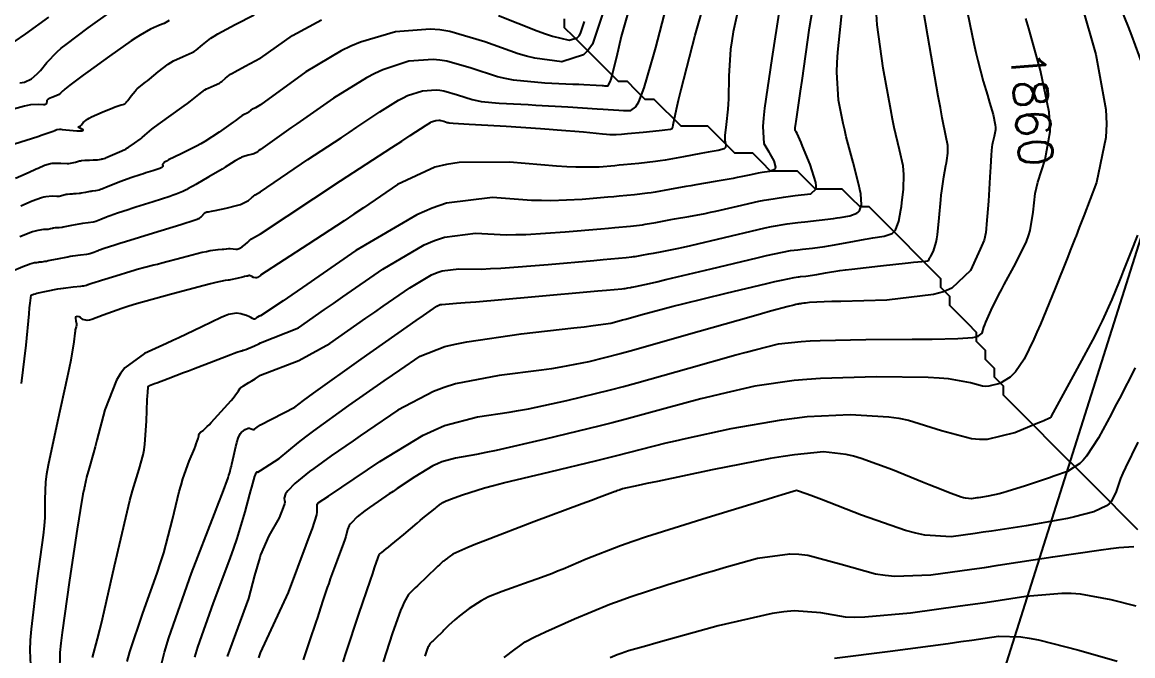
# Model space of a CAD drawing. Header units: metres. Extents: x 837475 to 838479, y 1189012 to 1191015.
# Drawn here: x 837973.4 to 838097.3, y 1189461.3 to 1189531.9 of the extents above; entities that cross this region are included whole.
import ezdxf

# ---------------------------------------------------------------- set-up
doc = ezdxf.new("R2010")
doc.units = ezdxf.units.M
doc.header["$LTSCALE"] = 0.3
for name, color, linetype in [('CORREDORVIA', 70, 'Continuous'), ('COTAS 10', 1, 'Continuous'), ('COTAS INT', 252, 'Continuous'), ('DRENAJE', 5, 'Continuous')]:
    doc.layers.add(name, color=color, linetype=linetype)
doc.styles.get("Standard").update_dxf_attribs({"font": 'simplex.shx'})

msp = doc.modelspace()

# ---------------------------------------------------------------- linework, layer by layer
at = {"layer": 'CORREDORVIA'}
msp.add_lwpolyline([(837910.67578, 1191000.96488), (838157.033, 1190996.193), (838237.174, 1190821.339), (838237.001, 1190602.875), (838240.0305, 1190437.1985), (838223.5365, 1190366.2715), (838212.196, 1190288.9195), (838227.642, 1189916.876), (838080.482, 1189451.8445), (837860.4834, 1189307.12351), (837593.19071, 1189234.39948), (837744.4868, 1189686.6093), (837750.277, 1189933.973), (837710.4905, 1190057.959), (837731.595, 1190134.414), (837885.383, 1190229.429), (837983.18356, 1190344.11971), (837817.55386, 1190502.18733), (837798.03286, 1190660.16958), (837963.57418, 1190795.98182)], close=True, dxfattribs=at)
at = {"layer": 'COTAS 10'}
for points in [[(837981.236, 1189461.084), (837981.813, 1189463.169), (837982.061, 1189464.184), (837982.347, 1189465.389), (837983.699, 1189471.318), (837985.093, 1189477.331), (837985.406, 1189478.588), (837985.687, 1189479.668), (837986.439, 1189482.096), (837986.897, 1189483.693), (837986.994, 1189484.249), (837987.077, 1189484.855), (837987.267, 1189487.453), (837987.358, 1189489.816), (837987.378, 1189490.273), (837987.397, 1189490.644), (837987.448, 1189491.27), (837987.493, 1189491.331), (837987.508, 1189491.346), (837987.524, 1189491.36), (837987.59, 1189491.4), (837987.955, 1189491.543), (837988.159, 1189491.621), (837988.407, 1189491.716), (837989.677, 1189492.199), (837991.403, 1189492.857), (837991.939, 1189493.062), (837992.501, 1189493.278), (837994.741, 1189494.139), (837996.68, 1189494.879), (837997.051, 1189495.018), (837997.35, 1189495.128), (837997.835, 1189495.288), (837997.854, 1189495.271), (837997.866, 1189495.271), (837997.892, 1189495.287), (837997.982, 1189495.323), (837998.029, 1189495.336), (837998.085, 1189495.351), (837998.369, 1189495.419), (837999.316, 1189495.825), (837999.791, 1189496.054), (838000, 1189496.156), (838004.243, 1189497.86), (838007.141, 1189499.881), (838008.122, 1189500.562), (838009.18, 1189501.296), (838013.649, 1189504.388), (838018.262, 1189507.092), (838019.413, 1189507.582), (838020.508, 1189507.96), (838024.002, 1189508.39), (838027.442, 1189508.228), (838028.503, 1189508.232), (838029.611, 1189508.258), (838034.002, 1189508.532), (838037.974, 1189508.882), (838038.817, 1189508.957), (838039.549, 1189509.022), (838041.267, 1189509.178), (838042.304, 1189509.298), (838042.607, 1189509.342), (838042.917, 1189509.389), (838044.095, 1189509.598), (838045.405, 1189509.843), (838045.798, 1189509.913), (838046.204, 1189509.985), (838047.782, 1189510.255), (838049.632, 1189510.601), (838050.209, 1189510.721), (838050.815, 1189510.852), (838053.241, 1189511.411), (838055.614, 1189511.949), (838056.187, 1189512.066), (838056.723, 1189512.169), (838058.357, 1189512.426), (838059.674, 1189512.581), (838060.011, 1189512.62), (838060.335, 1189512.657), (838061.405, 1189512.777), (838061.998, 1189513.348), (838062.022, 1189513.669), (838061.985, 1189514.06), (838061.346, 1189516.064), (838060.489, 1189518.09), (838060.315, 1189518.496), (838060.169, 1189518.835), (838059.869, 1189519.497), (838059.765, 1189519.689), (838059.742, 1189519.731), (838059.722, 1189519.768), (838059.669, 1189519.861), (838059.668, 1189520.087), (838059.681, 1189520.208), (838059.699, 1189520.355), (838059.811, 1189521.094), (838060.126, 1189523.206), (838060.273, 1189524.218), (838060.445, 1189525.415), (838061.28, 1189531.281), (838062.338, 1189537.574)], [(837973.123, 1189525.164), (837973.396, 1189525.199), (837973.65, 1189525.252), (837974.413, 1189525.594), (837975.069, 1189526.154), (837975.256, 1189526.345), (837975.446, 1189526.552), (837976.148, 1189527.426), (837977.289, 1189528.612), (837977.755, 1189529.015), (837978.286, 1189529.451), (837980.745, 1189531.295), (837983.226, 1189533.021)], [(838040.982, 1189532.914), (838040.533, 1189531.373), (838040.397, 1189530.859), (838040.256, 1189530.308), (838039.705, 1189528.005), (838039.198, 1189525.959), (838039.084, 1189525.57), (838038.983, 1189525.259), (838038.716, 1189524.776), (838038.406, 1189524.801), (838038.279, 1189524.81), (838038.133, 1189524.82), (838037.453, 1189524.862), (838036.088, 1189524.931), (838035.51, 1189524.958), (838034.844, 1189524.987), (838031.717, 1189525.122), (838028.209, 1189525.471), (838027.304, 1189525.636), (838026.428, 1189525.83), (838023.5, 1189526.777), (838020.768, 1189527.591), (838020.014, 1189527.701), (838019.262, 1189527.761), (838016.557, 1189527.56), (838013.627, 1189526.608), (838012.733, 1189526.194), (838011.804, 1189525.715), (838008.15, 1189523.443), (838004.78, 1189521.117), (838004.029, 1189520.603), (838003.358, 1189520.146), (838000, 1189517.718), (837999.804, 1189517.611), (837999.737, 1189517.553), (837999.712, 1189517.532), (837999.684, 1189517.508), (837999.558, 1189517.405), (837999.325, 1189517.286), (837999.229, 1189517.252), (837999.12, 1189517.218), (837998.612, 1189517.095), (837998.024, 1189516.919), (837997.865, 1189516.853), (837997.706, 1189516.778), (837997.147, 1189516.445), (837996.36, 1189515.937), (837996.06, 1189515.753), (837995.723, 1189515.55), (837994.205, 1189514.661), (837992.783, 1189513.841), (837992.506, 1189513.683), (837992.279, 1189513.553), (837991.884, 1189513.332), (837991.756, 1189513.269), (837991.698, 1189513.239), (837991.631, 1189513.204), (837991.309, 1189513.032), (837990.569, 1189512.732), (837990.238, 1189512.617), (837989.853, 1189512.487), (837988.01, 1189511.899), (837986.065, 1189511.291), (837985.615, 1189511.148), (837985.205, 1189511.016), (837984.043, 1189510.632), (837983.204, 1189510.334), (837982.995, 1189510.256), (837982.798, 1189510.179), (837982.172, 1189509.921), (837981.614, 1189509.714), (837981.459, 1189509.67), (837981.304, 1189509.632), (837980.742, 1189509.545), (837980.114, 1189509.469), (837979.918, 1189509.438), (837979.712, 1189509.403), (837978.887, 1189509.24), (837978.136, 1189509.086), (837977.976, 1189509.056), (837977.837, 1189509.032), (837977.508, 1189508.99), (837977.323, 1189508.985), (837977.274, 1189508.984), (837977.226, 1189508.982), (837977.06, 1189508.977), (837976.885, 1189508.958), (837976.83, 1189508.947), (837976.773, 1189508.934), (837976.546, 1189508.867), (837976.277, 1189508.809), (837976.192, 1189508.802), (837976.104, 1189508.798), (837975.752, 1189508.815), (837975.121, 1189508.712), (837974.857, 1189508.632), (837974.555, 1189508.53), (837973.141, 1189507.977)], [(837999.82, 1189461.03), (837999.91, 1189461.374), (838000, 1189461.621), (838003.128, 1189468.344), (838005.091, 1189473.592), (838005.468, 1189474.62), (838005.774, 1189475.465), (838006.275, 1189476.979), (838006.298, 1189477.296), (838006.301, 1189477.385), (838006.302, 1189477.474), (838006.296, 1189477.803), (838006.309, 1189478.086), (838006.322, 1189478.147), (838006.339, 1189478.201), (838006.437, 1189478.332), (838007.565, 1189479.09), (838009.053, 1189480.091), (838013.298, 1189482.947), (838018.162, 1189485.859), (838019.373, 1189486.445), (838020.525, 1189486.937), (838024.193, 1189487.921), (838027.724, 1189488.422), (838028.79, 1189488.609), (838029.893, 1189488.817), (838034.193, 1189489.741), (838039.045, 1189490.939), (838040.496, 1189491.318), (838041.993, 1189491.718), (838047.789, 1189493.338), (838053.034, 1189494.82), (838054.184, 1189495.134), (838055.203, 1189495.406), (838057.789, 1189496.039), (838060.341, 1189496.335), (838061.338, 1189496.394), (838062.461, 1189496.442), (838067.564, 1189496.535), (838072.738, 1189496.567), (838073.907, 1189496.579), (838074.96, 1189496.591), (838077.809, 1189496.642), (838079.507, 1189496.772), (838079.834, 1189496.834), (838080.101, 1189496.906), (838080.548, 1189497.263), (838080.725, 1189497.912), (838080.821, 1189498.169), (838080.936, 1189498.46), (838081.522, 1189499.793), (838082.384, 1189501.542), (838082.673, 1189502.095), (838082.985, 1189502.678), (838084.294, 1189505.035), (838085.474, 1189507.466), (838085.704, 1189508.095), (838085.892, 1189508.706), (838086.224, 1189510.757), (838086.467, 1189512.828), (838086.6, 1189513.451), (838086.762, 1189514.098), (838087.582, 1189516.61), (838088.113, 1189519.747), (838088.092, 1189520.786), (838087.998, 1189521.898), (838087.053, 1189526.532), (838085.736, 1189531.208), (838085.408, 1189532.348)], [(838027.199, 1189461.065), (838028.422, 1189462.002), (838028.69, 1189462.206), (838028.928, 1189462.385), (838029.532, 1189462.827), (838030.62, 1189463.391), (838031.163, 1189463.646), (838031.811, 1189463.945), (838035.024, 1189465.384), (838038.993, 1189467.021), (838040.118, 1189467.446), (838041.254, 1189467.857), (838045.449, 1189469.239), (838049.578, 1189470.475), (838050.673, 1189470.795), (838051.747, 1189471.105), (838055.449, 1189472.147), (838059.051, 1189472.643), (838060.062, 1189472.61), (838061.079, 1189472.503), (838064.801, 1189471.499), (838068.622, 1189470.41), (838069.701, 1189470.248), (838070.79, 1189470.147), (838074.801, 1189470.29), (838079.368, 1189470.925), (838080.808, 1189471.135), (838082.323, 1189471.36), (838088.43, 1189472.297), (838093.831, 1189473.102), (838094.902, 1189473.244), (838095.789, 1189473.35), (838097.461, 1189473.443)]]:
    msp.add_lwpolyline(points, dxfattribs=at)
at = {"layer": 'COTAS INT'}
for points in [[(838098.483, 1189527.076), (838097.222, 1189530.428), (838096.848, 1189531.413), (838096.462, 1189532.422), (838094.978, 1189536.271), (838093.773, 1189539.575), (838093.564, 1189540.241), (838093.408, 1189540.799), (838093.294, 1189541.913), (838093.512, 1189542.263), (838093.565, 1189542.339), (838093.616, 1189542.406), (838093.774, 1189542.572), (838093.942, 1189542.758), (838093.999, 1189542.837), (838094.06, 1189542.929), (838094.319, 1189543.359), (838094.801, 1189544.031), (838095.003, 1189544.275), (838095.235, 1189544.544), (838096.32, 1189545.724), (838097.427, 1189546.956)], [(837973.326, 1189491.621), (837973.829, 1189495.899), (837974.155, 1189499.394), (837974.22, 1189500.065), (837974.274, 1189500.608), (837974.376, 1189501.5), (837974.66, 1189501.6), (837974.828, 1189501.643), (837975.035, 1189501.694), (837976.103, 1189501.932), (837977.365, 1189502.177), (837977.693, 1189502.231), (837978.012, 1189502.279), (837979.087, 1189502.405), (837979.932, 1189502.488), (837980.105, 1189502.51), (837980.253, 1189502.53), (837980.569, 1189502.599), (837980.733, 1189502.667), (837980.785, 1189502.687), (837980.839, 1189502.707), (837981.059, 1189502.786), (837981.631, 1189502.969), (837981.908, 1189503.056), (837982.236, 1189503.158), (837983.846, 1189503.658), (837985.524, 1189504.169), (837985.894, 1189504.278), (837986.224, 1189504.373), (837987.076, 1189504.6), (837988.072, 1189504.849), (837988.492, 1189504.958), (837988.976, 1189505.084), (837991.245, 1189505.687), (837993.495, 1189506.261), (837993.965, 1189506.37), (837994.37, 1189506.457), (837995.282, 1189506.591), (837995.714, 1189506.595), (837995.816, 1189506.6), (837995.91, 1189506.608), (837996.188, 1189506.65), (837996.439, 1189506.683), (837996.517, 1189506.684), (837996.598, 1189506.682), (837996.922, 1189506.645), (837997.238, 1189506.616), (837997.315, 1189506.618), (837997.387, 1189506.625), (837997.609, 1189506.685), (837997.826, 1189506.809), (837997.896, 1189506.855), (837997.969, 1189506.907), (837998.267, 1189507.137), (837998.576, 1189507.393), (837998.656, 1189507.461), (837998.734, 1189507.528), (837998.998, 1189507.759), (838000, 1189508.333), (838008.919, 1189514.23), (838014.635, 1189517.932), (838015.768, 1189518.668), (838016.707, 1189519.279), (838018.477, 1189520.443), (838018.946, 1189520.735), (838019.066, 1189520.796), (838019.181, 1189520.849), (838019.557, 1189520.972), (838019.905, 1189520.998), (838020.002, 1189520.99), (838020.099, 1189520.976), (838020.45, 1189520.871), (838020.826, 1189520.749), (838020.939, 1189520.724), (838021.055, 1189520.703), (838021.506, 1189520.658), (838022.699, 1189520.594), (838023.283, 1189520.56), (838023.977, 1189520.52), (838027.4, 1189520.316), (838031.242, 1189520.068), (838032.2, 1189519.999), (838033.112, 1189519.929), (838036.022, 1189519.678), (838038.172, 1189519.48), (838038.604, 1189519.444), (838038.964, 1189519.416), (838039.678, 1189519.385), (838040.297, 1189519.442), (838040.598, 1189519.469), (838040.955, 1189519.503), (838042.714, 1189519.666), (838044.47, 1189519.834), (838044.826, 1189519.871), (838045.125, 1189519.902), (838045.734, 1189519.978), (838045.926, 1189520.085), (838045.963, 1189520.135), (838045.993, 1189520.195), (838046.039, 1189520.489), (838046.415, 1189522.234), (838046.652, 1189523.21), (838046.948, 1189524.399), (838048.496, 1189530.47), (838050.39, 1189537.142)], [(837992.675, 1189461.135), (837993.006, 1189462.249), (837994.742, 1189467.16), (837996.601, 1189472.13), (837997.009, 1189473.281), (837997.37, 1189474.335), (837998.288, 1189477.325), (837998.809, 1189479.306), (837998.921, 1189479.722), (837999.018, 1189480.082), (837999.248, 1189480.902), (837999.37, 1189481.291), (837999.399, 1189481.378), (837999.425, 1189481.457), (837999.502, 1189481.668), (837999.567, 1189481.774), (837999.586, 1189481.788), (837999.606, 1189481.793), (837999.681, 1189481.755), (838000, 1189481.946), (838002.063, 1189483.271), (838004.241, 1189485.071), (838005.044, 1189485.686), (838005.932, 1189486.351), (838009.86, 1189489.17), (838013.809, 1189491.928), (838014.711, 1189492.554), (838015.53, 1189493.12), (838017.797, 1189494.67), (838020.577, 1189495.758), (838021.72, 1189496.033), (838023.025, 1189496.298), (838029.083, 1189497.159), (838034.944, 1189497.826), (838036.125, 1189497.968), (838037.113, 1189498.091), (838039.083, 1189498.38), (838040.035, 1189498.623), (838040.382, 1189498.716), (838040.764, 1189498.822), (838042.443, 1189499.297), (838045.067, 1189500.001), (838046.045, 1189500.25), (838047.132, 1189500.523), (838051.965, 1189501.703), (838056.5, 1189502.784), (838057.399, 1189502.995), (838058.143, 1189503.166), (838059.542, 1189503.465), (838059.981, 1189503.516), (838060.121, 1189503.532), (838060.268, 1189503.549), (838060.863, 1189503.615), (838061.591, 1189503.713), (838061.821, 1189503.75), (838062.064, 1189503.791), (838063.047, 1189503.974), (838064.638, 1189504.222), (838065.264, 1189504.305), (838065.972, 1189504.393), (838069.197, 1189504.761), (838072.256, 1189505.089), (838072.858, 1189505.153), (838073.353, 1189505.204), (838074.257, 1189505.288), (838074.434, 1189505.308), (838074.471, 1189505.319), (838074.502, 1189505.332), (838074.573, 1189505.399), (838074.674, 1189505.603), (838074.725, 1189505.702), (838074.786, 1189505.821), (838075.088, 1189506.406), (838075.413, 1189507.402), (838075.487, 1189507.78), (838075.555, 1189508.203), (838075.746, 1189510.096), (838075.916, 1189512.127), (838075.971, 1189512.636), (838076.029, 1189513.122), (838076.268, 1189514.684), (838076.493, 1189515.945), (838076.542, 1189516.241), (838076.585, 1189516.514), (838076.694, 1189517.311), (838076.711, 1189517.974), (838076.696, 1189518.163), (838076.673, 1189518.355), (838076.519, 1189519.068), (838076.076, 1189521.242), (838075.871, 1189522.354), (838075.63, 1189523.687), (838074.462, 1189530.347), (838073.345, 1189536.931)], [(838053.609, 1189534.706), (838052.75, 1189530.83), (838052.587, 1189529.853), (838052.456, 1189528.918), (838052.253, 1189525.886), (838052.212, 1189523.382), (838052.184, 1189522.779), (838052.148, 1189522.216), (838051.959, 1189520.509), (838051.807, 1189519.277), (838051.795, 1189519.014), (838051.797, 1189518.784), (838051.911, 1189518.233), (838051.903, 1189517.939), (838051.828, 1189517.87), (838051.72, 1189517.807), (838051.067, 1189517.626), (838049.952, 1189517.429), (838049.554, 1189517.356), (838049.117, 1189517.274), (838047.215, 1189516.91), (838045.14, 1189516.543), (838044.593, 1189516.459), (838044.059, 1189516.383), (838042.232, 1189516.17), (838040.487, 1189516.009), (838040.004, 1189515.965), (838039.523, 1189515.922), (838037.786, 1189515.767), (838035.198, 1189515.76), (838034.179, 1189515.809), (838033.03, 1189515.88), (838027.786, 1189516.324), (838022.157, 1189516.295), (838020.764, 1189516.07), (838019.442, 1189515.749), (838015.268, 1189513.806), (838011.481, 1189511.224), (838010.403, 1189510.502), (838009.312, 1189509.776), (838005.268, 1189507.129), (838000, 1189503.707), (837999.973, 1189503.684), (837999.637, 1189503.46), (837999.554, 1189503.428), (837999.474, 1189503.408), (837999.222, 1189503.444), (837999.028, 1189503.547), (837998.986, 1189503.571), (837998.948, 1189503.592), (837998.853, 1189503.648), (837998.791, 1189503.677), (837998.774, 1189503.68), (837998.758, 1189503.682), (837998.7, 1189503.674), (837998.642, 1189503.652), (837998.625, 1189503.646), (837998.609, 1189503.639), (837998.548, 1189503.611), (837998.489, 1189503.59), (837998.474, 1189503.586), (837998.459, 1189503.584), (837998.409, 1189503.584), (837998.216, 1189503.553), (837998.11, 1189503.531), (837997.982, 1189503.503), (837997.333, 1189503.35), (837996.649, 1189503.197), (837996.5, 1189503.168), (837996.368, 1189503.145), (837996.037, 1189503.111), (837994.986, 1189502.88), (837994.4, 1189502.733), (837993.687, 1189502.55), (837990.046, 1189501.589), (837986.153, 1189500.502), (837985.281, 1189500.239), (837984.498, 1189499.992), (837982.412, 1189499.241), (837981.149, 1189498.778), (837980.885, 1189498.713), (837980.658, 1189498.676), (837980.144, 1189498.773), (837979.882, 1189498.994), (837979.813, 1189499.035), (837979.745, 1189499.068), (837979.513, 1189499.114), (837979.356, 1189499.032), (837979.335, 1189498.984), (837979.325, 1189498.925), (837979.369, 1189498.62), (837979.441, 1189498.289), (837979.448, 1189498.213), (837979.449, 1189498.144), (837979.404, 1189497.953), (837979.317, 1189497.609), (837979.291, 1189497.444), (837979.265, 1189497.248), (837979.163, 1189496.288), (837978.815, 1189494.221), (837978.633, 1189493.328), (837978.414, 1189492.295), (837977.315, 1189487.405), (837976.283, 1189482.541), (837976.107, 1189481.525), (837975.978, 1189480.652), (837975.907, 1189478.695), (837975.919, 1189476.684), (837975.842, 1189475.778), (837975.73, 1189474.72), (837975.036, 1189469.636), (837974.38, 1189464.248), (837974.291, 1189462.998), (837974.243, 1189461.853), (837974.407, 1189458.592)], [(837972.055, 1189504.103), (837973.66, 1189504.756), (837973.981, 1189504.879), (837974.25, 1189504.977), (837974.777, 1189505.121), (837974.945, 1189505.113), (837974.987, 1189505.115), (837975.027, 1189505.119), (837975.156, 1189505.146), (837975.264, 1189505.178), (837975.291, 1189505.184), (837975.317, 1189505.189), (837975.4, 1189505.199), (837975.479, 1189505.201), (837975.502, 1189505.202), (837975.526, 1189505.202), (837975.614, 1189505.205), (837975.931, 1189505.259), (837976.098, 1189505.292), (837976.301, 1189505.333), (837977.318, 1189505.548), (837978.473, 1189505.776), (837978.761, 1189505.825), (837979.036, 1189505.868), (837979.914, 1189505.975), (837980.618, 1189506.06), (837980.782, 1189506.09), (837980.934, 1189506.122), (837981.371, 1189506.26), (837981.765, 1189506.423), (837981.89, 1189506.471), (837982.021, 1189506.521), (837982.551, 1189506.709), (837983.745, 1189507.094), (837984.295, 1189507.267), (837984.939, 1189507.469), (837988.06, 1189508.439), (837991.081, 1189509.377), (837991.664, 1189509.559), (837992.136, 1189509.708), (837992.925, 1189509.965), (837992.994, 1189510.001), (837993.013, 1189510.01), (837993.031, 1189510.019), (837993.099, 1189510.05), (837993.171, 1189510.086), (837993.192, 1189510.098), (837993.213, 1189510.111), (837993.296, 1189510.167), (837993.38, 1189510.234), (837993.402, 1189510.254), (837993.424, 1189510.275), (837993.497, 1189510.358), (837993.577, 1189510.45), (837993.603, 1189510.477), (837993.63, 1189510.504), (837993.741, 1189510.61), (837993.856, 1189510.7), (837993.886, 1189510.718), (837993.915, 1189510.734), (837994.011, 1189510.765), (837994.093, 1189510.776), (837994.112, 1189510.778), (837994.13, 1189510.78), (837994.182, 1189510.785), (837994.511, 1189510.85), (837994.704, 1189510.889), (837994.94, 1189510.938), (837996.159, 1189511.191), (837997.457, 1189511.515), (837997.742, 1189511.608), (837997.996, 1189511.702), (837998.646, 1189512.054), (837999.031, 1189512.37), (837999.117, 1189512.442), (837999.195, 1189512.507), (837999.401, 1189512.685), (838000, 1189513.013), (838005.256, 1189516.6), (838008.996, 1189519.039), (838009.899, 1189519.636), (838010.744, 1189520.198), (838013.313, 1189521.943), (838015.375, 1189523.225), (838015.9, 1189523.495), (838016.404, 1189523.729), (838018.057, 1189524.266), (838019.584, 1189524.379), (838020.008, 1189524.345), (838020.433, 1189524.283), (838021.975, 1189523.824), (838023.627, 1189523.29), (838024.122, 1189523.18), (838024.632, 1189523.087), (838026.612, 1189522.89), (838029.057, 1189522.773), (838029.862, 1189522.731), (838030.722, 1189522.684), (838034.29, 1189522.478), (838037.554, 1189522.278), (838038.222, 1189522.235), (838038.788, 1189522.197), (838039.982, 1189522.107), (838040.511, 1189522.07), (838040.658, 1189522.067), (838040.805, 1189522.066), (838041.336, 1189522.089), (838041.886, 1189522.5), (838042.044, 1189522.745), (838042.205, 1189523.046), (838042.808, 1189524.608), (838043.563, 1189527.153), (838043.819, 1189528.074), (838044.096, 1189529.089), (838045.267, 1189533.538)], [(838057.931, 1189533.401), (838057.045, 1189527.885), (838056.243, 1189522.339), (838056.126, 1189521.22), (838056.055, 1189520.281), (838056.182, 1189518.398), (838056.611, 1189517.67), (838056.731, 1189517.461), (838056.851, 1189517.248), (838057.289, 1189516.449), (838057.483, 1189515.769), (838057.449, 1189515.63), (838057.377, 1189515.514), (838056.802, 1189515.274), (838055.981, 1189515.157), (838055.755, 1189515.118), (838055.529, 1189515.076), (838054.716, 1189514.9), (838053.615, 1189514.668), (838053.207, 1189514.591), (838052.754, 1189514.508), (838050.747, 1189514.161), (838048.568, 1189513.789), (838048.007, 1189513.69), (838047.464, 1189513.592), (838045.655, 1189513.254), (838044.028, 1189512.966), (838043.6, 1189512.9), (838043.181, 1189512.84), (838041.749, 1189512.674), (838040.018, 1189512.516), (838039.411, 1189512.461), (838038.748, 1189512.402), (838035.894, 1189512.149), (838032.404, 1189512.009), (838031.341, 1189512.021), (838030.236, 1189512.054), (838025.894, 1189512.357), (838020.748, 1189511.724), (838019.135, 1189511.167), (838017.441, 1189510.446), (838010.646, 1189506.463), (838004.671, 1189502.334), (838003.495, 1189501.521), (838002.526, 1189500.851), (838000, 1189499.195), (837999.956, 1189499.173), (837999.857, 1189499.125), (837999.658, 1189499.04), (837999.578, 1189499.007), (837999.553, 1189498.991), (837999.526, 1189498.973), (837999.421, 1189498.886), (837999.301, 1189498.823), (837999.265, 1189498.821), (837999.229, 1189498.825), (837999.09, 1189498.893), (837998.899, 1189499.009), (837998.83, 1189499.043), (837998.755, 1189499.078), (837998.424, 1189499.211), (837998.026, 1189499.339), (837997.908, 1189499.37), (837997.787, 1189499.4), (837997.323, 1189499.493), (837996.43, 1189499.31), (837996.038, 1189499.165), (837995.585, 1189498.979), (837993.426, 1189497.97), (837990.884, 1189496.738), (837990.189, 1189496.413), (837989.497, 1189496.094), (837987.029, 1189494.998), (837984.864, 1189493.39), (837984.364, 1189492.749), (837983.906, 1189492.021), (837982.607, 1189488.685), (837981.72, 1189485.32), (837981.52, 1189484.575), (837981.341, 1189483.911), (837980.863, 1189482.186), (837980.582, 1189481.19), (837980.528, 1189480.985), (837980.485, 1189480.81), (837980.412, 1189480.435), (837980.401, 1189480.28), (837980.396, 1189480.244), (837980.39, 1189480.211), (837980.364, 1189480.119), (837980.315, 1189479.949), (837980.294, 1189479.868), (837980.271, 1189479.771), (837980.163, 1189479.299), (837979.854, 1189477.48), (837979.704, 1189476.535), (837979.527, 1189475.398), (837978.655, 1189469.698), (837977.844, 1189463.888), (837977.706, 1189462.683), (837977.605, 1189461.652), (837977.549, 1189459.383)], [(837985.124, 1189460.651), (837985.4, 1189461.703), (837986.857, 1189466.01), (837988.468, 1189470.477), (837988.843, 1189471.629), (837989.186, 1189472.744), (837990.167, 1189476.466), (837990.928, 1189479.583), (837991.133, 1189480.316), (837991.335, 1189480.994), (837992.044, 1189482.977), (837992.614, 1189484.346), (837992.73, 1189484.638), (837992.827, 1189484.892), (837993.022, 1189485.493), (837993.091, 1189485.797), (837993.107, 1189485.864), (837993.123, 1189485.923), (837993.171, 1189486.075), (837993.258, 1189486.188), (837993.299, 1189486.224), (837993.346, 1189486.26), (837993.575, 1189486.407), (837994.054, 1189486.823), (837994.259, 1189487.03), (837994.495, 1189487.276), (837995.608, 1189488.494), (837996.704, 1189489.748), (837996.93, 1189490.016), (837997.121, 1189490.249), (837997.532, 1189490.809), (837997.73, 1189491.1), (837997.788, 1189491.164), (837997.847, 1189491.222), (837998.073, 1189491.374), (837998.704, 1189491.743), (837999.018, 1189491.938), (837999.394, 1189492.172), (838000, 1189492.556), (838004.269, 1189494.202), (838007.736, 1189496.098), (838011.756, 1189498.91), (838012.748, 1189499.603), (838013.689, 1189500.258), (838016.652, 1189502.313), (838019.084, 1189503.739), (838019.69, 1189503.997), (838020.268, 1189504.197), (838022.11, 1189504.423), (838024.648, 1189504.401), (838025.665, 1189504.444), (838026.817, 1189504.508), (838032.11, 1189504.914), (838037.199, 1189505.362), (838038.223, 1189505.453), (838039.08, 1189505.529), (838040.784, 1189505.681), (838041.426, 1189505.756), (838041.614, 1189505.783), (838041.806, 1189505.812), (838042.535, 1189505.941), (838043.346, 1189506.093), (838043.589, 1189506.137), (838043.841, 1189506.181), (838044.818, 1189506.348), (838046.51, 1189506.694), (838047.212, 1189506.852), (838048.016, 1189507.036), (838051.765, 1189507.923), (838055.52, 1189508.8), (838056.328, 1189508.979), (838057.035, 1189509.129), (838058.752, 1189509.439), (838059.949, 1189509.578), (838060.329, 1189509.621), (838060.73, 1189509.667), (838062.352, 1189509.847), (838063.947, 1189510.039), (838064.332, 1189510.091), (838064.691, 1189510.143), (838065.782, 1189510.328), (838066.546, 1189510.63), (838066.699, 1189510.755), (838066.827, 1189510.899), (838067.079, 1189511.568), (838066.986, 1189512.771), (838066.897, 1189513.251), (838066.78, 1189513.794), (838066.127, 1189516.287), (838065.371, 1189519.12), (838065.19, 1189519.878), (838065.02, 1189520.624), (838064.505, 1189523.223), (838064.31, 1189526.349), (838064.34, 1189527.426), (838064.408, 1189528.596), (838064.96, 1189533.589)], [(838078.676, 1189534.025), (838079.61, 1189529.542), (838079.832, 1189528.546), (838080.038, 1189527.657), (838080.65, 1189525.329), (838081.128, 1189523.766), (838081.25, 1189523.358), (838081.367, 1189522.962), (838081.75, 1189521.621), (838081.985, 1189520.471), (838082.008, 1189520.195), (838082.013, 1189519.937), (838081.881, 1189519.159), (838081.675, 1189518.447), (838081.633, 1189518.231), (838081.598, 1189518.007), (838081.527, 1189517.13), (838081.463, 1189515.771), (838081.433, 1189515.243), (838081.397, 1189514.649), (838081.222, 1189511.957), (838081.025, 1189509.395), (838080.975, 1189508.883), (838080.927, 1189508.456), (838080.774, 1189507.628), (838080.451, 1189506.941), (838080.297, 1189506.603), (838080.115, 1189506.201), (838079.225, 1189504.217), (838077.141, 1189502.252), (838076.206, 1189501.863), (838075.117, 1189501.542), (838069.892, 1189500.939), (838064.776, 1189500.795), (838063.755, 1189500.763), (838062.906, 1189500.734), (838061.269, 1189500.657), (838060.824, 1189500.606), (838060.726, 1189500.594), (838060.64, 1189500.582), (838060.42, 1189500.548), (838060.285, 1189500.523), (838060.251, 1189500.517), (838060.219, 1189500.512), (838060.119, 1189500.499), (838060.037, 1189500.489), (838059.997, 1189500.485), (838059.937, 1189500.478), (838059.744, 1189500.437), (838059.641, 1189500.413), (838059.517, 1189500.384), (838058.892, 1189500.235), (838056.903, 1189499.692), (838055.92, 1189499.414), (838054.749, 1189499.082), (838048.958, 1189497.423), (838042.8, 1189495.679), (838041.399, 1189495.294), (838040.129, 1189494.95), (838036.638, 1189494.061), (838033.503, 1189493.454), (838032.457, 1189493.288), (838031.334, 1189493.124), (838026.638, 1189492.54), (838021.738, 1189491.593), (838020.486, 1189491.199), (838019.281, 1189490.749), (838015.308, 1189488.647), (838011.93, 1189486.363), (838011.1, 1189485.797), (838010.315, 1189485.26), (838007.86, 1189483.559), (838005.929, 1189482.165), (838005.475, 1189481.821), (838005.056, 1189481.495), (838003.831, 1189480.468), (838003.041, 1189479.669), (838002.896, 1189479.486), (838002.783, 1189479.321), (838002.641, 1189478.865), (838002.685, 1189478.555), (838002.689, 1189478.481), (838002.691, 1189478.414), (838002.669, 1189478.215), (838002.406, 1189477.516), (838002.256, 1189477.132), (838002.072, 1189476.666), (838000.918, 1189474.64), (838000, 1189472.549), (837999.896, 1189472.221), (837999.331, 1189470.236), (837998.661, 1189467.675), (837996.251, 1189461.205)], [(838091.633, 1189533.912), (838093.222, 1189528.324), (838094.333, 1189522.171), (838094.393, 1189520.596), (838094.346, 1189519.078), (838093.283, 1189514.06), (838091.866, 1189510.316), (838091.595, 1189509.6), (838091.377, 1189509.023), (838091.032, 1189508.097), (838091.029, 1189508.076), (838091.027, 1189508.07), (838091.024, 1189508.064), (838091.013, 1189508.04), (838090.997, 1189508.01), (838090.991, 1189507.999), (838090.986, 1189507.988), (838090.964, 1189507.942), (838090.594, 1189507.025), (838090.369, 1189506.466), (838090.092, 1189505.773), (838088.646, 1189502.169), (838087.029, 1189498.253), (838086.642, 1189497.364), (838086.282, 1189496.56), (838085.204, 1189494.363), (838084.24, 1189492.942), (838083.952, 1189492.627), (838083.655, 1189492.347), (838082.509, 1189491.617), (838081.271, 1189491.32), (838080.917, 1189491.312), (838080.559, 1189491.337), (838079.222, 1189491.692), (838076.781, 1189492.14), (838075.726, 1189492.223), (838074.507, 1189492.288), (838068.737, 1189492.373), (838062.492, 1189492.193), (838060.974, 1189492.091), (838059.547, 1189491.966), (838055.158, 1189491.325), (838051.317, 1189490.462), (838050.237, 1189490.197), (838049.149, 1189489.921), (838045.158, 1189488.832), (838040.644, 1189487.602), (838039.227, 1189487.237), (838037.736, 1189486.862), (838031.748, 1189485.422), (838026.283, 1189484.179), (838025.122, 1189483.929), (838024.114, 1189483.72), (838021.748, 1189483.303), (838020.219, 1189482.892), (838019.739, 1189482.687), (838019.234, 1189482.443), (838017.206, 1189481.229), (838015.249, 1189479.914), (838014.789, 1189479.605), (838014.364, 1189479.321), (838013.126, 1189478.495), (838012.156, 1189477.821), (838011.9, 1189477.633), (838011.651, 1189477.444), (838010.796, 1189476.754), (838010.13, 1189476.116), (838009.999, 1189475.959), (838009.892, 1189475.811), (838009.699, 1189475.35), (838009.498, 1189474.577), (838009.385, 1189474.234), (838009.248, 1189473.833), (838008.548, 1189471.918), (838007.78, 1189469.844), (838007.601, 1189469.344), (838007.436, 1189468.875), (838006.961, 1189467.449), (838006.5, 1189466.018), (838006.344, 1189465.546), (838006.176, 1189465.041), (838005.466, 1189462.947), (838004.76, 1189460.819)], [(837976.338, 1189532.491), (837973.769, 1189530.607), (837971.17, 1189528.825)], [(837989.803, 1189532.094), (837989.254, 1189531.782), (837988.727, 1189531.582), (837988.562, 1189531.515), (837988.39, 1189531.443), (837987.701, 1189531.143), (837986.549, 1189530.478), (837986.084, 1189530.177), (837985.556, 1189529.825), (837983.124, 1189528.129), (837980.714, 1189526.4), (837980.2, 1189526.026), (837979.753, 1189525.698), (837978.691, 1189524.894), (837978.153, 1189524.452), (837978.035, 1189524.352), (837977.931, 1189524.261), (837977.67, 1189524.017), (837977.434, 1189523.837), (837977.346, 1189523.787), (837977.249, 1189523.738), (837976.816, 1189523.561), (837976.412, 1189523.396), (837976.332, 1189523.355), (837976.267, 1189523.315), (837976.15, 1189523.184), (837976.128, 1189523.058), (837976.123, 1189523.021), (837976.119, 1189522.983), (837976.109, 1189522.838), (837975.971, 1189522.733), (837975.886, 1189522.72), (837975.781, 1189522.714), (837975.235, 1189522.752), (837974.331, 1189522.704), (837974, 1189522.644), (837973.634, 1189522.564), (837972.022, 1189522.107)], [(837972.545, 1189518.358), (837975.127, 1189519.19), (837975.637, 1189519.357), (837976.058, 1189519.496), (837976.838, 1189519.77), (837977.025, 1189519.857), (837977.072, 1189519.878), (837977.117, 1189519.898), (837977.263, 1189519.961), (837977.56, 1189519.985), (837977.701, 1189519.981), (837977.867, 1189519.971), (837978.676, 1189519.897), (837979.482, 1189519.819), (837979.645, 1189519.808), (837979.783, 1189519.8), (837980.064, 1189519.81), (837980.153, 1189519.848), (837980.168, 1189519.859), (837980.18, 1189519.87), (837980.192, 1189519.91), (837980.133, 1189519.965), (837980.1, 1189519.986), (837980.061, 1189520.009), (837979.859, 1189520.112), (837979.689, 1189520.21), (837979.669, 1189520.23), (837979.662, 1189520.248), (837979.735, 1189520.284), (837979.9, 1189520.363), (837979.951, 1189520.406), (837980.003, 1189520.459), (837980.212, 1189520.729), (837980.671, 1189521.11), (837980.882, 1189521.233), (837981.129, 1189521.363), (837982.323, 1189521.896), (837983.519, 1189522.374), (837983.767, 1189522.47), (837983.98, 1189522.549), (837984.45, 1189522.702), (837984.657, 1189522.753), (837984.703, 1189522.767), (837984.745, 1189522.782), (837984.859, 1189522.836), (837985.016, 1189523.003), (837985.085, 1189523.087), (837985.166, 1189523.189), (837985.551, 1189523.697), (837985.996, 1189524.247), (837986.114, 1189524.375), (837986.23, 1189524.494), (837986.633, 1189524.835), (837987.166, 1189525.241), (837987.365, 1189525.401), (837987.586, 1189525.581), (837988.567, 1189526.4), (837989.683, 1189527.239), (837989.988, 1189527.432), (837990.292, 1189527.608), (837991.376, 1189528.099), (837992.358, 1189528.531), (837992.598, 1189528.668), (837992.824, 1189528.814), (837993.525, 1189529.407), (837994.453, 1189530.144), (837994.822, 1189530.38), (837995.239, 1189530.631), (837997.152, 1189531.656), (837999.284, 1189532.746)], [(837972.648, 1189514.544), (837973.829, 1189515.04), (837974.735, 1189515.459), (837974.963, 1189515.563), (837975.181, 1189515.66), (837975.889, 1189515.966), (837976.559, 1189516.167), (837976.753, 1189516.198), (837976.952, 1189516.218), (837977.701, 1189516.203), (837978.423, 1189516.168), (837978.603, 1189516.176), (837978.776, 1189516.191), (837979.328, 1189516.309), (837979.792, 1189516.445), (837979.909, 1189516.472), (837980.02, 1189516.494), (837980.38, 1189516.535), (837980.719, 1189516.545), (837980.817, 1189516.548), (837980.918, 1189516.551), (837981.297, 1189516.561), (837981.648, 1189516.578), (837981.73, 1189516.584), (837981.806, 1189516.591), (837982.025, 1189516.624), (837982.19, 1189516.657), (837982.232, 1189516.664), (837982.271, 1189516.67), (837982.396, 1189516.685), (837982.672, 1189516.775), (837982.806, 1189516.828), (837982.966, 1189516.893), (837983.749, 1189517.231), (837984.51, 1189517.569), (837984.655, 1189517.634), (837984.772, 1189517.688), (837984.959, 1189517.778), (837984.963, 1189517.787), (837984.965, 1189517.79), (837984.967, 1189517.791), (837984.979, 1189517.796), (837985.133, 1189517.894), (837985.225, 1189517.955), (837985.338, 1189518.03), (837985.926, 1189518.424), (837986.543, 1189518.862), (837986.675, 1189518.965), (837986.791, 1189519.06), (837987.068, 1189519.337), (837987.583, 1189519.786), (837987.849, 1189519.99), (837988.168, 1189520.228), (837989.764, 1189521.374), (837991.461, 1189522.588), (837991.843, 1189522.869), (837992.187, 1189523.126), (837993.113, 1189523.855), (837993.785, 1189524.361), (837993.969, 1189524.477), (837994.152, 1189524.583), (837994.805, 1189524.879), (837995.397, 1189525.139), (837995.541, 1189525.222), (837995.677, 1189525.309), (837996.1, 1189525.666), (837996.658, 1189526.11), (837996.881, 1189526.253), (837997.132, 1189526.404), (837998.285, 1189527.021), (837999.958, 1189527.899), (838000, 1189527.922), (838003.556, 1189530.421), (838006.784, 1189532.168)], [(838038.229, 1189533.035), (838037.034, 1189529.47), (838036.565, 1189528.8), (838036.036, 1189528.267), (838033.626, 1189527.489), (838030.603, 1189527.905), (838029.688, 1189528.125), (838028.738, 1189528.391), (838025.025, 1189529.73), (838021.102, 1189530.899), (838020.02, 1189531.056), (838018.94, 1189531.142), (838015.056, 1189530.854), (838011.167, 1189529.707), (838010.084, 1189529.252), (838008.999, 1189528.737), (838005.056, 1189526.38), (838000, 1189522.706), (837999.417, 1189522.387), (837999.025, 1189522.177), (837998.94, 1189522.126), (837998.864, 1189522.077), (837998.674, 1189521.926), (837998.531, 1189521.805), (837998.484, 1189521.775), (837998.435, 1189521.747), (837998.234, 1189521.658), (837998.012, 1189521.558), (837997.95, 1189521.522), (837997.887, 1189521.482), (837997.659, 1189521.31), (837997.169, 1189520.939), (837996.942, 1189520.774), (837996.674, 1189520.582), (837995.379, 1189519.662), (837993.782, 1189518.626), (837993.325, 1189518.36), (837992.862, 1189518.103), (837991.136, 1189517.252), (837989.739, 1189516.583), (837989.482, 1189516.442), (837989.283, 1189516.319), (837989.034, 1189516.034), (837989.102, 1189515.889), (837989.102, 1189515.854), (837989.093, 1189515.821), (837988.994, 1189515.724), (837988.742, 1189515.618), (837988.638, 1189515.58), (837988.518, 1189515.539), (837987.961, 1189515.359), (837987.19, 1189515.113), (837986.936, 1189515.029), (837986.664, 1189514.938), (837985.535, 1189514.556), (837984.386, 1189514.147), (837984.101, 1189514.04), (837983.83, 1189513.936), (837982.974, 1189513.582), (837982.295, 1189513.306), (837982.136, 1189513.25), (837981.99, 1189513.204), (837981.569, 1189513.115), (837981.193, 1189513.069), (837981.075, 1189513.051), (837980.951, 1189513.03), (837980.456, 1189512.932), (837979.971, 1189512.839), (837979.853, 1189512.82), (837979.742, 1189512.805), (837979.403, 1189512.776), (837979.12, 1189512.768), (837978.972, 1189512.764), (837978.72, 1189512.756), (837978.452, 1189512.726), (837978.369, 1189512.71), (837978.283, 1189512.69), (837977.937, 1189512.588), (837977.526, 1189512.5), (837977.398, 1189512.489), (837977.264, 1189512.483), (837976.727, 1189512.509), (837976.036, 1189512.465), (837975.805, 1189512.415), (837975.557, 1189512.348), (837974.515, 1189511.972), (837973.246, 1189511.422)], [(837988.889, 1189460.188), (837989.277, 1189461.662), (837989.76, 1189463.293), (837992.302, 1189470.482), (837994.854, 1189477.108), (837995.344, 1189478.383), (837995.739, 1189479.415), (837996.385, 1189481.121), (837996.431, 1189481.288), (837996.45, 1189481.35), (837996.47, 1189481.419), (837996.562, 1189481.724), (837996.696, 1189482.228), (837996.742, 1189482.422), (837996.792, 1189482.64), (837997.007, 1189483.623), (837997.236, 1189484.627), (837997.296, 1189484.857), (837997.354, 1189485.066), (837997.547, 1189485.651), (837997.769, 1189486.056), (837997.844, 1189486.153), (837997.925, 1189486.242), (837998.268, 1189486.506), (837998.606, 1189486.649), (837998.684, 1189486.662), (837998.756, 1189486.662), (837998.957, 1189486.568), (837999.157, 1189486.497), (837999.227, 1189486.513), (837999.303, 1189486.543), (837999.634, 1189486.782), (838000, 1189487.043), (838003.804, 1189489.012), (838004.774, 1189489.731), (838005.897, 1189490.551), (838011.228, 1189494.337), (838016.371, 1189497.94), (838017.375, 1189498.644), (838018.198, 1189499.22), (838019.655, 1189500.239), (838019.906, 1189500.386), (838019.968, 1189500.412), (838020.028, 1189500.433), (838020.218, 1189500.456), (838021.855, 1189500.575), (838022.826, 1189500.656), (838024.023, 1189500.757), (838030.218, 1189501.296), (838037.63, 1189501.949), (838038.612, 1189502.035), (838040.302, 1189502.185), (838040.549, 1189502.214), (838040.621, 1189502.224), (838040.695, 1189502.236), (838040.975, 1189502.285), (838041.287, 1189502.343), (838041.38, 1189502.36), (838041.477, 1189502.377), (838041.853, 1189502.442), (838043.388, 1189502.787), (838044.215, 1189502.982), (838045.217, 1189503.219), (838050.29, 1189504.434), (838055.427, 1189505.652), (838056.47, 1189505.892), (838057.348, 1189506.09), (838059.147, 1189506.452), (838059.965, 1189506.547), (838060.225, 1189506.577), (838060.499, 1189506.608), (838061.607, 1189506.731), (838062.962, 1189506.914), (838063.391, 1189506.983), (838063.844, 1189507.059), (838065.674, 1189507.399), (838067.48, 1189507.737), (838067.918, 1189507.811), (838068.328, 1189507.878), (838069.587, 1189508.048), (838070.5, 1189508.376), (838070.693, 1189508.541), (838070.86, 1189508.738), (838071.25, 1189509.718), (838071.462, 1189510.991), (838071.518, 1189511.372), (838071.573, 1189511.767), (838071.76, 1189513.297), (838071.802, 1189514.949), (838071.765, 1189515.421), (838071.707, 1189515.899), (838071.323, 1189517.678), (838070.724, 1189520.181), (838070.53, 1189521.116), (838070.325, 1189522.156), (838069.484, 1189526.785), (838068.827, 1189531.64), (838068.738, 1189532.821)], [(838026.55, 1189532.683), (838030.881, 1189530.959), (838031.798, 1189530.626), (838032.592, 1189530.356), (838034.441, 1189529.902), (838035.345, 1189530.194), (838035.543, 1189530.394), (838035.719, 1189530.645), (838036.167, 1189531.982)], [(838009.212, 1189460.59), (838009.544, 1189461.643), (838010.959, 1189465.909), (838012.253, 1189469.693), (838012.508, 1189470.443), (838012.719, 1189471.063), (838013.11, 1189472.228), (838013.234, 1189472.512), (838013.277, 1189472.577), (838013.323, 1189472.637), (838013.52, 1189472.804), (838014.031, 1189473.192), (838014.276, 1189473.39), (838014.565, 1189473.628), (838015.981, 1189474.816), (838017.477, 1189476.075), (838017.816, 1189476.357), (838018.122, 1189476.611), (838018.959, 1189477.291), (838019.495, 1189477.713), (838019.611, 1189477.806), (838019.714, 1189477.887), (838019.973, 1189478.092), (838020.129, 1189478.214), (838020.168, 1189478.244), (838020.204, 1189478.272), (838020.321, 1189478.359), (838020.72, 1189478.538), (838020.936, 1189478.624), (838021.196, 1189478.726), (838022.516, 1189479.227), (838024.997, 1189479.99), (838025.99, 1189480.257), (838027.116, 1189480.548), (838032.289, 1189481.799), (838037.533, 1189483.044), (838038.704, 1189483.331), (838039.753, 1189483.592), (838042.526, 1189484.326), (838045.263, 1189485.022), (838046.289, 1189485.26), (838047.432, 1189485.518), (838052.526, 1189486.61), (838058.12, 1189487.594), (838059.578, 1189487.784), (838060.996, 1189487.938), (838065.785, 1189488.193), (838070.106, 1189487.93), (838071.228, 1189487.757), (838072.318, 1189487.541), (838075.987, 1189486.397), (838079.348, 1189485.492), (838080.244, 1189485.426), (838081.124, 1189485.441), (838084.179, 1189486.161), (838086.573, 1189487.166), (838087.037, 1189487.361), (838087.415, 1189487.519), (838088.064, 1189487.789), (838088.146, 1189487.838), (838088.168, 1189487.858), (838088.189, 1189487.881), (838088.259, 1189487.984), (838091.183, 1189493.294), (838093.129, 1189496.933), (838093.569, 1189497.799), (838093.966, 1189498.604), (838095.046, 1189501.003), (838095.854, 1189503.018), (838096.08, 1189503.581), (838096.307, 1189504.146), (838097.136, 1189506.207), (838097.915, 1189508.169)], [(838097.611, 1189493.377), (838095.844, 1189489.953), (838095.392, 1189489.09), (838094.955, 1189488.264), (838093.511, 1189485.589), (838092.168, 1189483.533), (838091.796, 1189483.098), (838091.422, 1189482.72), (838090.07, 1189481.838), (838088.526, 1189481.284), (838088.031, 1189481.112), (838087.508, 1189480.934), (838085.375, 1189480.223), (838083.323, 1189479.583), (838082.85, 1189479.448), (838082.419, 1189479.331), (838081.205, 1189479.063), (838080.347, 1189478.931), (838080.139, 1189478.9), (838079.945, 1189478.872), (838079.352, 1189478.789), (838078.692, 1189478.834), (838078.455, 1189478.887), (838078.195, 1189478.956), (838077.062, 1189479.352), (838075.281, 1189480.069), (838074.613, 1189480.341), (838073.868, 1189480.646), (838070.544, 1189482.013), (838067.038, 1189483.279), (838066.178, 1189483.519), (838065.366, 1189483.712), (838062.834, 1189484.013), (838059.577, 1189483.698), (838058.308, 1189483.503), (838056.881, 1189483.262), (838050.4, 1189482), (838044.292, 1189480.722), (838043.1, 1189480.47), (838042.124, 1189480.262), (838040.4, 1189479.878), (838040.127, 1189479.792), (838040.065, 1189479.771), (838040.009, 1189479.752), (838039.86, 1189479.695), (838039.76, 1189479.652), (838039.737, 1189479.642), (838039.714, 1189479.633), (838039.648, 1189479.608), (838039.556, 1189479.576), (838039.27, 1189479.477), (838037.779, 1189478.924), (838036.925, 1189478.605), (838035.878, 1189478.214), (838030.503, 1189476.202), (838025.083, 1189474.141), (838024.009, 1189473.718), (838023.119, 1189473.36), (838021.446, 1189472.602), (838021.033, 1189472.299), (838020.937, 1189472.228), (838020.849, 1189472.162), (838020.6, 1189471.971), (838020.428, 1189471.834), (838020.389, 1189471.803), (838020.354, 1189471.775), (838020.258, 1189471.7), (838019.956, 1189471.422), (838019.791, 1189471.266), (838019.59, 1189471.077), (838018.574, 1189470.108), (838017.499, 1189469.08), (838017.262, 1189468.852), (838017.052, 1189468.65), (838016.511, 1189468.125), (838016.012, 1189467.246), (838015.829, 1189466.82), (838015.626, 1189466.315), (838014.727, 1189463.831), (838013.69, 1189460.601)], [(838097.891, 1189485.095), (838096.514, 1189482.268), (838096.23, 1189481.629), (838095.988, 1189481.054), (838095.465, 1189479.496), (838094.937, 1189478.465), (838094.692, 1189478.221), (838094.405, 1189477.995), (838093.009, 1189477.329), (838090.828, 1189476.757), (838090.045, 1189476.59), (838089.186, 1189476.42), (838085.435, 1189475.777), (838081.563, 1189475.182), (838080.628, 1189475.042), (838079.751, 1189474.913), (838077.076, 1189474.539), (838074.15, 1189474.724), (838073.114, 1189474.948), (838071.981, 1189475.247), (838067.076, 1189476.949), (838062.593, 1189478.703), (838061.725, 1189479.035), (838061.02, 1189479.299), (838059.825, 1189479.698), (838058.208, 1189479.209), (838057.237, 1189478.914), (838056.04, 1189478.55), (838049.825, 1189476.659), (838043.078, 1189474.529), (838041.545, 1189474.014), (838040.157, 1189473.531), (838036.354, 1189472.059), (838033.772, 1189470.947), (838033.153, 1189470.691), (838032.576, 1189470.458), (838030.842, 1189469.805), (838029.357, 1189469.291), (838028.513, 1189469), (838026.953, 1189468.46), (838025.428, 1189467.833), (838025.027, 1189467.632), (838024.635, 1189467.418), (838023.295, 1189466.546), (838022.162, 1189465.677), (838021.901, 1189465.465), (838021.662, 1189465.266), (838020.988, 1189464.651), (838020.467, 1189464.128), (838020.325, 1189463.987), (838020.183, 1189463.848), (838019.676, 1189463.358), (838019.249, 1189462.95), (838019.158, 1189462.862), (838019.078, 1189462.785), (838018.884, 1189462.598), (838018.725, 1189462.317), (838018.666, 1189462.181), (838018.601, 1189462.019), (838018.314, 1189461.225)], [(838097.718, 1189466.806), (838094.936, 1189467.52), (838091.5, 1189468.146), (838090.481, 1189468.208), (838089.432, 1189468.222), (838085.397, 1189467.874), (838080.852, 1189467.19), (838079.481, 1189466.993), (838078.061, 1189466.792), (838072.526, 1189466.04), (838067.431, 1189465.57), (838066.288, 1189465.548), (838065.262, 1189465.572), (838062.526, 1189466.049), (838059.566, 1189466.302), (838058.399, 1189466.185), (838057.082, 1189465.987), (838051.072, 1189464.596), (838045.285, 1189463.002), (838044.108, 1189462.676), (838043.116, 1189462.4), (838041.072, 1189461.818), (838040.247, 1189461.546), (838040.023, 1189461.465), (838039.802, 1189461.382), (838039.021, 1189461.059)], [(838064.071, 1189460.993), (838070.25, 1189461.79), (838076.754, 1189462.659), (838078.154, 1189462.85), (838079.381, 1189463.019), (838082.365, 1189463.45), (838084.867, 1189463.391), (838085.789, 1189463.251), (838086.811, 1189463.057), (838091.331, 1189461.91), (838095.613, 1189460.674)]]:
    msp.add_lwpolyline(points, dxfattribs=at)
at = {"layer": 'DRENAJE'}
msp.add_polyline3d([(838097.91371, 1189475.3294, 0), (838096.91405, 1189476.32907, 0), (838095.91439, 1189477.32873, 0), (838094.91472, 1189478.32839, 0), (838093.91506, 1189479.32806, 0), (838092.9154, 1189480.32772, 0), (838091.91573, 1189481.32738, 0), (838090.91607, 1189482.32704, 0), (838089.91641, 1189483.32671, 0), (838088.91675, 1189484.32637, 0), (838087.91708, 1189485.32603, 0), (838086.91742, 1189486.3257, 0), (838085.91776, 1189487.32536, 0), (838084.91809, 1189488.32502, 0), (838083.91843, 1189489.32469, 0), (838082.91877, 1189490.32435, 0), (838082.91877, 1189491.32401, 0), (838081.91911, 1189492.32367, 0), (838081.91911, 1189493.32334, 0), (838080.91944, 1189494.323, 0), (838080.91944, 1189495.32266, 0), (838079.91978, 1189496.32233, 0), (838079.91978, 1189497.32199, 0), (838078.92012, 1189498.32165, 0), (838077.92045, 1189499.32131, 0), (838076.92079, 1189500.32098, 0), (838076.92079, 1189501.32064, 0), (838075.92113, 1189502.3203, 0), (838075.92113, 1189503.31997, 0), (838074.92147, 1189504.31963, 0), (838073.9218, 1189505.31929, 0), (838072.92214, 1189506.31895, 0), (838071.92248, 1189507.31862, 0), (838070.92281, 1189508.31828, 0), (838069.92315, 1189509.31794, 0), (838068.92349, 1189510.31761, 0), (838067.92382, 1189511.31727, 0), (838066.92416, 1189511.31727, 0), (838065.9245, 1189512.31693, 0), (838064.92484, 1189513.31659, 0), (838063.92517, 1189513.31659, 0), (838062.92551, 1189513.31659, 0), (838061.92585, 1189513.31659, 0), (838060.92618, 1189514.31626, 0), (838059.92652, 1189515.31592, 0), (838058.92686, 1189515.31592, 0), (838057.9272, 1189515.31592, 0), (838056.92753, 1189515.31592, 0), (838055.92787, 1189516.31558, 0), (838054.92821, 1189517.31525, 0), (838053.92854, 1189517.31525, 0), (838052.92888, 1189517.31525, 0), (838051.92922, 1189518.31491, 0), (838050.92956, 1189519.31457, 0), (838049.92989, 1189520.31424, 0), (838048.93023, 1189520.31424, 0), (838047.93057, 1189520.31424, 0), (838046.9309, 1189520.31424, 0), (838045.93124, 1189521.3139, 0), (838044.93158, 1189522.31356, 0), (838043.93191, 1189523.31322, 0), (838042.93225, 1189523.31322, 0), (838041.93259, 1189524.31289, 0), (838040.93293, 1189525.31255, 0), (838039.93326, 1189525.31255, 0), (838038.9336, 1189526.31221, 0), (838037.93394, 1189527.31188, 0), (838036.93427, 1189528.31154, 0), (838035.93461, 1189529.3112, 0), (838034.93495, 1189530.31086, 0), (838033.93529, 1189531.31053, 0), (838033.93529, 1189532.31019, 0)], dxfattribs=at)

# ---------------------------------------------------------------- texts
at = {"layer": 'COTAS 10', "insert": (838083.661, 1189528.642), "char_height": 3.799998, "attachment_point": 7, "rotation": 274.7040594}
msp.add_mtext('1860', dxfattribs=at)

doc.saveas('drawing.dxf')
